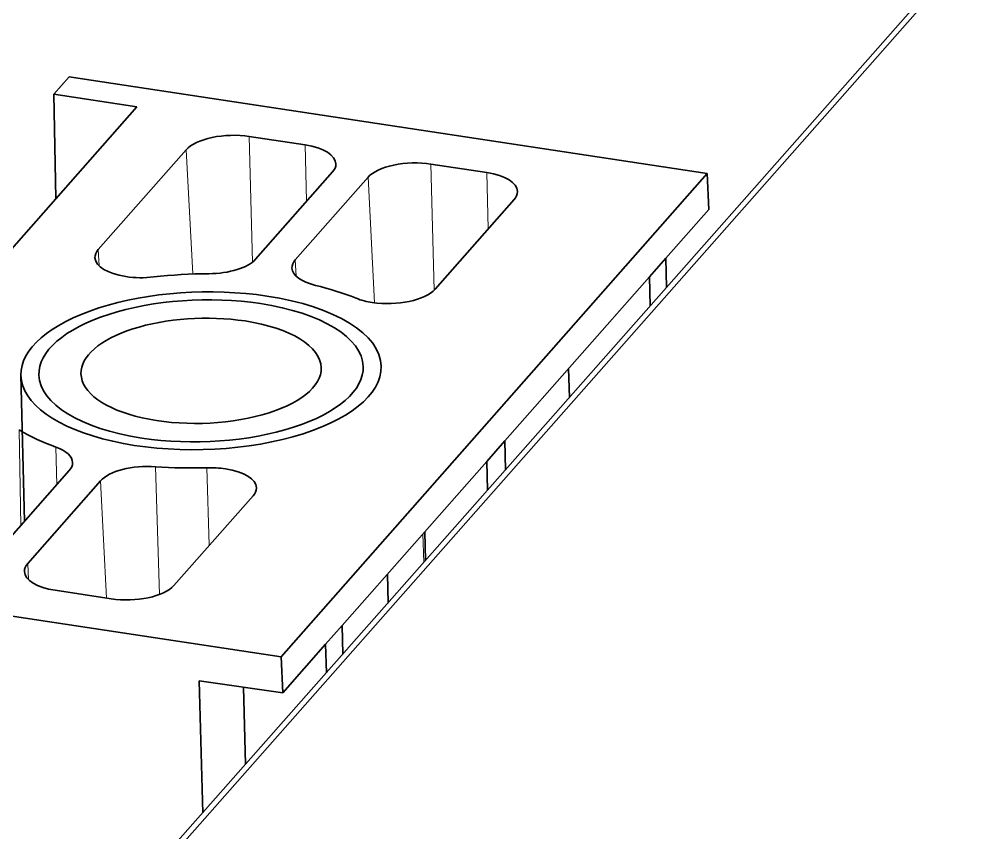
# Model space of a CAD drawing. Extents: x -1051 to 2563, y -231 to 775.
# Drawn here: x -399.26 to -367.57, y 588.86 to 615.98 of the extents above; entities that cross this region are included whole.
import ezdxf

# ---------------------------------------------------------------- set-up
doc = ezdxf.new("R2010")
doc.units = 0

msp = doc.modelspace()

# ---------------------------------------------------------------- linework, layer by layer
at = {"color": 7, "lineweight": 35}
for p, q in [((-428.4, 549.304), (-367.509, 618.33)), ((-428.96, 548.928), (-368.07, 617.954)), ((-397.588, 614.055), (-376.344, 610.829)), ((-390.529, 594.726), (-376.344, 610.829)), ((-411.774, 597.95), (-390.529, 594.726))]:
    msp.add_line(p, q, dxfattribs=at)
at = {"color": 7, "lineweight": 35, "ltscale": 0.019467}
msp.add_line((-398.102, 613.47), (-397.588, 614.055), dxfattribs=at)
at = {"color": 7, "lineweight": 35, "ltscale": 0.086824}
msp.add_line((-398.028, 609.998), (-398.102, 613.47), dxfattribs=at)
at = {"color": 7, "lineweight": 35, "ltscale": 0.069868}
msp.add_line((-395.339, 613.051), (-398.102, 613.47), dxfattribs=at)
at = {"color": 7, "lineweight": 35, "ltscale": 0.497605}
msp.add_line((-408.496, 598.115), (-395.339, 613.051), dxfattribs=at)
at = {"color": 7, "lineweight": 35, "ltscale": 0.047061}
msp.add_line((-389.734, 611.784), (-391.595, 612.067), dxfattribs=at)
at = {"color": 7, "lineweight": 13, "ltscale": 0.104648}
msp.add_line((-391.483, 607.882), (-391.595, 612.067), dxfattribs=at)
at = {"color": 7, "lineweight": 13, "ltscale": 0.046976}
msp.add_line((-389.684, 609.906), (-389.734, 611.784), dxfattribs=at)
at = {"color": 7, "lineweight": 35, "ltscale": 0.110809}
msp.add_line((-396.62, 608.298), (-393.69, 611.624), dxfattribs=at)
at = {"color": 7, "lineweight": 13, "ltscale": 0.103652}
msp.add_line((-393.475, 607.484), (-393.69, 611.624), dxfattribs=at)
at = {"color": 7, "lineweight": 35, "ltscale": 0.04706}
msp.add_line((-383.685, 610.865), (-385.546, 611.148), dxfattribs=at)
at = {"color": 7, "lineweight": 13, "ltscale": 0.10505}
msp.add_line((-385.434, 606.947), (-385.546, 611.148), dxfattribs=at)
at = {"color": 7, "lineweight": 35, "ltscale": 0.09696}
for p, q in [((-391.384, 607.975), (-388.821, 610.885)), ((-400.15, 598.024), (-397.586, 600.934))]:
    msp.add_line(p, q, dxfattribs=at)
at = {"color": 7, "lineweight": 35, "ltscale": 0.091586}
msp.add_line((-390.061, 607.957), (-387.64, 610.706), dxfattribs=at)
at = {"color": 7, "lineweight": 13, "ltscale": 0.104695}
msp.add_line((-387.423, 606.524), (-387.64, 610.706), dxfattribs=at)
at = {"color": 7, "lineweight": 13, "ltscale": 0.046945}
msp.add_line((-383.635, 608.988), (-383.685, 610.865), dxfattribs=at)
at = {"color": 7, "lineweight": 35, "ltscale": 0.030034}
msp.add_line((-376.297, 609.628), (-376.344, 610.829), dxfattribs=at)
at = {"color": 7, "lineweight": 35, "ltscale": 0.099638}
for p, q in [((-385.407, 606.976), (-382.773, 609.967)), ((-394.102, 597.106), (-391.468, 600.096))]:
    msp.add_line(p, q, dxfattribs=at)
at = {"color": 7, "lineweight": 35, "ltscale": 0.053839}
msp.add_line((-376.297, 609.628), (-377.721, 608.012), dxfattribs=at)
at = {"color": 7, "lineweight": 13, "ltscale": 0.013675}
msp.add_line((-396.591, 607.752), (-396.62, 608.298), dxfattribs=at)
at = {"color": 7, "lineweight": 13, "ltscale": 0.01367}
msp.add_line((-390.033, 607.411), (-390.061, 607.957), dxfattribs=at)
at = {"color": 7, "lineweight": 35, "ltscale": 0.020734}
for p, q in [((-378.269, 607.39), (-377.721, 608.012)), ((-389.05, 595.151), (-388.502, 595.773))]:
    msp.add_line(p, q, dxfattribs=at)
at = {"color": 7, "lineweight": 35, "ltscale": 0.02438}
msp.add_line((-377.721, 608.012), (-377.7, 607.037), dxfattribs=at)
at = {"color": 7, "lineweight": 35, "ltscale": 0.182068}
msp.add_line((-378.269, 607.39), (-383.083, 601.925), dxfattribs=at)
at = {"color": 7, "lineweight": 35, "ltscale": 0.024168}
msp.add_line((-378.241, 606.424), (-378.269, 607.39), dxfattribs=at)
at = {"color": 7, "lineweight": 35, "ltscale": 0.121635}
msp.add_line((-399.074, 599.245), (-399.195, 604.109), dxfattribs=at)
at = {"color": 7, "lineweight": 35, "ltscale": 0.024062}
msp.add_line((-380.933, 603.372), (-380.961, 604.334), dxfattribs=at)
at = {"color": 7, "lineweight": 13, "ltscale": 0.079769}
msp.add_line((-399.201, 599.101), (-399.258, 602.291), dxfattribs=at)
at = {"color": 7, "lineweight": 35, "ltscale": 0.02289}
msp.add_line((-383.688, 601.238), (-383.083, 601.925), dxfattribs=at)
at = {"color": 7, "lineweight": 35, "ltscale": 0.024169}
msp.add_line((-383.062, 600.958), (-383.083, 601.925), dxfattribs=at)
at = {"color": 7, "lineweight": 13, "ltscale": 0.031504}
msp.add_line((-398.005, 600.458), (-398.032, 601.718), dxfattribs=at)
at = {"color": 7, "lineweight": 35, "ltscale": 0.182067}
msp.add_line((-383.688, 601.238), (-388.502, 595.773), dxfattribs=at)
at = {"color": 7, "lineweight": 35, "ltscale": 0.023955}
msp.add_line((-383.661, 600.28), (-383.688, 601.238), dxfattribs=at)
at = {"color": 7, "lineweight": 13, "ltscale": 0.106506}
msp.add_line((-394.586, 596.806), (-394.713, 601.064), dxfattribs=at)
at = {"color": 7, "lineweight": 13, "ltscale": 0.064688}
msp.add_line((-392.923, 598.445), (-393.011, 601.031), dxfattribs=at)
at = {"color": 7, "lineweight": 35, "ltscale": 0.091585}
msp.add_line((-398.969, 597.845), (-396.548, 600.594), dxfattribs=at)
at = {"color": 7, "lineweight": 13, "ltscale": 0.097806}
msp.add_line((-396.345, 596.687), (-396.548, 600.594), dxfattribs=at)
at = {"color": 7, "lineweight": 13, "ltscale": 0.023894}
msp.add_line((-385.783, 597.874), (-385.81, 598.829), dxfattribs=at)
at = {"color": 7, "lineweight": 35, "ltscale": 0.023875}
msp.add_line((-385.725, 597.94), (-385.752, 598.895), dxfattribs=at)
at = {"color": 7, "lineweight": 13, "ltscale": 0.013667}
msp.add_line((-398.941, 597.299), (-398.969, 597.845), dxfattribs=at)
at = {"color": 7, "lineweight": 35, "ltscale": 0.023848}
msp.add_line((-386.967, 596.532), (-386.994, 597.485), dxfattribs=at)
at = {"color": 7, "lineweight": 35, "ltscale": 0.047065}
msp.add_line((-396.195, 596.664), (-398.056, 596.946), dxfattribs=at)
at = {"color": 7, "lineweight": 35, "ltscale": 0.023956}
msp.add_line((-388.482, 594.815), (-388.502, 595.773), dxfattribs=at)
at = {"color": 7, "lineweight": 35, "ltscale": 0.053845}
msp.add_line((-389.05, 595.151), (-390.474, 593.535), dxfattribs=at)
at = {"color": 7, "lineweight": 35, "ltscale": 0.023746}
msp.add_line((-389.05, 595.151), (-389.023, 594.201), dxfattribs=at)
at = {"color": 7, "lineweight": 35, "ltscale": 0.029802}
msp.add_line((-390.474, 593.535), (-390.529, 594.726), dxfattribs=at)
at = {"color": 7, "lineweight": 35, "ltscale": 0.110029}
msp.add_line((-393.139, 589.536), (-393.265, 593.935), dxfattribs=at)
at = {"color": 7, "lineweight": 35, "ltscale": 0.070483}
msp.add_line((-390.474, 593.535), (-393.265, 593.935), dxfattribs=at)
at = {"color": 7, "lineweight": 35, "ltscale": 0.064373}
msp.add_line((-391.789, 593.723), (-391.715, 591.15), dxfattribs=at)
at = {"color": 7, "lineweight": 35}
for centre, radius, start, end in [((-389.103, 611.163), 0.396, 315.5041, 358.1781), ((-383.055, 610.245), 0.395, 315.5041, 358.1781), ((-395.187, 610.954), 3.593, 261.7001, 276.6574), ((-392.863, 590.807), 16.688, 90.2769, 96.5653), ((-391.62, 597.733), 9.634, 68.1713, 76.62), ((-387.168, 608.908), 2.396, 248.7027, 262.0361), ((-395.808, 608.095), 6.752, 239.2703, 250.7752), ((-397.869, 601.212), 0.396, 315.5403, 358.2033), ((-393.535, 617.637), 16.615, 265.9348, 271.8073), ((-392.894, 597.521), 3.511, 81.5913, 91.9179), ((-391.75, 600.374), 0.395, 315.5041, 358.1781)]:
    msp.add_arc(centre, radius, start, end, dxfattribs=at)
for centre, major_axis, ratio, start_param, end_param in [((-392.186, 611.396), (-1.616, -0.04), 0.437689, 4.327102, 5.898051), ((-390.325, 611.113), (1.616, 0.04), 0.437663, 6.278556, 7.468522), ((-386.137, 610.478), (-1.615, -0.04), 0.437689, 4.327102, 5.898051), ((-384.276, 610.195), (1.615, 0.04), 0.437663, 6.278556, 7.468522), ((-395.114, 608.07), (1.617, 0.04), 0.437547, 2.756645, 3.154025), ((-395.115, 608.07), (1.616, 0.04), 0.437648, 3.153943, 4.327181), ((-392.888, 608.203), (1.616, 0.04), 0.43773, 4.667396, 5.898061), ((-388.563, 607.729), (1.61, 0.041), 0.438336, 2.755709, 3.153856), ((-388.558, 607.729), (-1.615, -0.04), 0.437689, 0.012393, 1.018364), ((-393.197, 604.259), (5.998, 0.15), 0.437701, 1.185642, 3.141549), ((-386.91, 607.205), (-1.615, -0.04), 0.437689, 1.185814, 2.756458), ((-393.197, 604.259), (-5.398, -0.135), 0.437689, 4.327255, 6.287136), ((-393.197, 604.259), (5.998, 0.15), 0.437701, 6.283142, 7.468828), ((-393.199, 604.258), (5.4, 0.135), 0.437648, 0.003905, 1.185419), ((-393.197, 604.259), (3.999, 0.1), 0.437701, 1.185642, 3.141549), ((-393.197, 604.259), (3.999, 0.1), 0.437701, 6.283142, 7.468828), ((-393.197, 604.259), (5.998, 0.15), 0.437701, 3.141549, 6.283142), ((-393.197, 604.259), (-5.398, -0.135), 0.437689, 1.185662, 3.145544), ((-393.196, 604.259), (5.4, 0.135), 0.437648, 3.145497, 4.327012), ((-393.197, 604.259), (3.999, 0.1), 0.437701, 3.141549, 6.283142), ((-399.09, 601.163), (1.615, 0.04), 0.43776, 6.278665, 7.1291), ((-395.045, 600.365), (-1.615, -0.04), 0.437689, 4.494552, 5.898051), ((-392.971, 600.324), (1.615, 0.04), 0.437663, 6.278556, 7.468522), ((-397.465, 597.616), (1.616, 0.04), 0.437547, 2.756645, 3.154025), ((-397.466, 597.617), (1.615, 0.04), 0.437648, 3.153943, 4.327181), ((-395.605, 597.334), (-1.615, -0.04), 0.437689, 1.185814, 2.756458)]:
    msp.add_ellipse(centre, major_axis=major_axis, ratio=ratio, start_param=start_param, end_param=end_param, dxfattribs=at)

doc.saveas('drawing.dxf')
